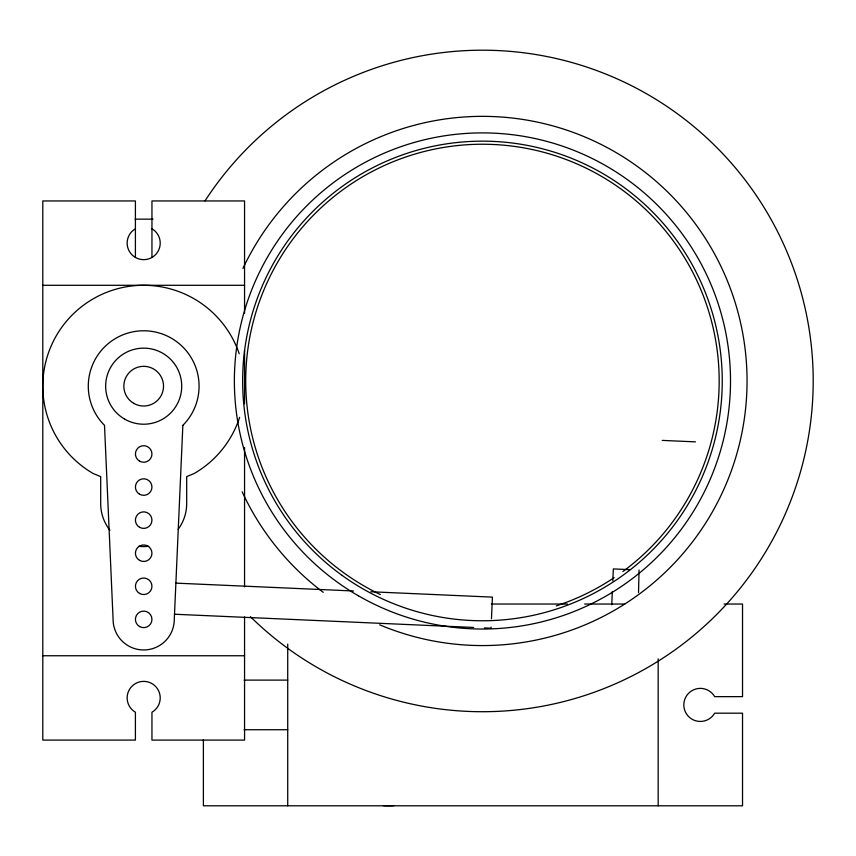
<?xml version="1.0" encoding="UTF-8"?>
<svg xmlns="http://www.w3.org/2000/svg" width="856" height="856" viewBox="0 0 856 856"><rect width="100%" height="100%" fill="white"/><g stroke="black" fill="none" stroke-linecap="round" stroke-linejoin="round"><path stroke-width="1.28" d="M491.087 627.106L491.044 628.229L484.368 627.93M491.462 618.781L492.414 597.124L370.873 591.753M611.762 604.753L612.34 591.475M612.81 580.86L613.345 568.919L629.813 569.647M638.523 592.641L639.068 570.064M135.13 219.147L153.064 219.147M42.8 285.294L244.559 285.294M491.365 604.036L567.432 604.036M584.627 604.036L624.816 604.036M724.069 604.036L742.527 604.036L742.527 696.645L714.674 696.645A16.542 16.542 0 0 0 689.722 692.247A16.542 16.542 0 0 0 689.722 717.585A16.542 16.542 0 0 0 714.674 713.187L742.527 713.187L742.527 805.796L203.386 805.796L203.386 739.648M42.8 655.75L244.559 655.75M244.067 680.113L287.723 680.113M244.067 729.729L287.723 729.729M662.223 440.401L695.489 441.867M175.876 583.129L353.517 590.982M174.506 614.233L473.678 627.459M658.178 658.82L658.178 805.796M287.723 644.119L287.723 805.796M244.559 313.168L244.559 200.946L151.951 200.946L151.951 257.506M244.559 350.339L244.559 403.85M244.559 447.56L244.559 586.895M244.559 616.962L244.559 740.087L151.951 740.087L151.951 712.235A16.542 16.542 0 0 0 156.348 687.282A16.542 16.542 0 0 0 131.011 687.282A16.542 16.542 0 0 0 135.409 712.235L135.409 740.087L42.8 740.087L42.8 200.946L135.409 200.946L135.409 257.506M380.353 594.546A236.727 236.727 0 0 1 288.301 245.501A236.727 236.727 0 0 1 647.671 211.432A236.727 236.727 0 0 1 622.847 571.562M614.18 577.64A236.727 236.727 0 0 1 556.282 605.877M204.991 200.893A330.758 330.758 0 0 1 680.745 116.234A330.758 330.758 0 0 1 733.239 596.6A330.758 330.758 0 0 1 250.434 616.695M242.944 268.452A264.611 264.611 0 0 1 591.721 139.967A264.611 264.611 0 0 1 724.882 486.978A264.611 264.611 0 0 1 379.69 624.805M323.268 592.341A264.611 264.611 0 0 1 242.162 491.783M239.637 417.321A100.88 100.88 0 0 1 194.119 473.539L186.683 476.621L186.683 503.596A43.003 43.003 0 0 1 178.176 529.265M239.22 353.774A100.88 100.88 0 0 0 79.694 308.181A100.88 100.88 0 0 0 93.24 473.539L100.687 476.621L100.687 503.596A43.003 43.003 0 0 0 109.953 530.271M151.951 228.798A16.542 16.542 0 0 1 156.348 253.751A16.542 16.542 0 0 1 131.011 253.751A16.542 16.542 0 0 1 135.409 228.798M148.666 546.299A43.003 43.003 0 0 1 138.693 546.299M393.856 805.667A100.88 100.88 0 0 1 383.36 805.667M182.852 425.346L174.282 619.359A30.591 30.591 0 0 1 143.68 649.961A30.591 30.591 0 0 1 113.088 619.359L104.507 425.346A55.405 55.405 0 0 1 104.507 347.001A55.405 55.405 0 0 1 182.852 347.001A55.405 55.405 0 0 1 182.852 425.346M358.407 595.797A248.069 248.069 0 0 0 730.51 380.963A248.069 248.069 0 0 0 358.407 166.128A248.069 248.069 0 0 0 358.407 595.797M342.1 575.403A239.798 239.798 0 0 0 721.009 405.273A239.798 239.798 0 0 0 384.216 162.201A239.798 239.798 0 0 0 342.1 575.403M139.549 626.528A8.271 8.271 0 0 0 151.951 619.359A8.271 8.271 0 0 0 139.549 612.201A8.271 8.271 0 0 0 139.549 626.528M139.549 461.138A8.271 8.271 0 0 0 151.951 453.98A8.271 8.271 0 0 0 139.549 446.821A8.271 8.271 0 0 0 139.549 461.138M139.549 494.222A8.271 8.271 0 0 0 151.951 487.053A8.271 8.271 0 0 0 139.549 479.895A8.271 8.271 0 0 0 139.549 494.222M124.666 419.119A38.038 38.038 0 0 0 181.718 386.174A38.038 38.038 0 0 0 124.666 353.239A38.038 38.038 0 0 0 124.666 419.119M133.761 403.358A19.849 19.849 0 0 0 163.528 386.174A19.849 19.849 0 0 0 133.761 368.99A19.849 19.849 0 0 0 133.761 403.358M139.549 593.443A8.271 8.271 0 0 0 151.951 586.285A8.271 8.271 0 0 0 139.549 579.127A8.271 8.271 0 0 0 139.549 593.443M139.549 560.37A8.271 8.271 0 0 0 151.951 553.211A8.271 8.271 0 0 0 139.549 546.053A8.271 8.271 0 0 0 139.549 560.37M139.549 527.296A8.271 8.271 0 0 0 151.951 520.138A8.271 8.271 0 0 0 139.549 512.969A8.271 8.271 0 0 0 139.549 527.296"/></g></svg>
